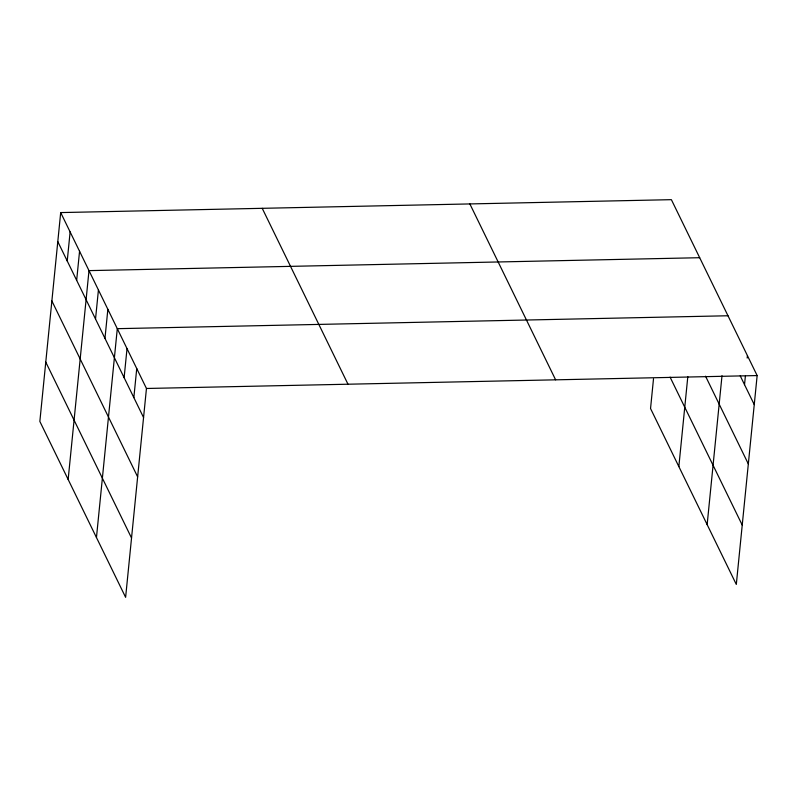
<?xml version="1.0" encoding="UTF-8"?>
<svg xmlns="http://www.w3.org/2000/svg" width="797" height="797" viewBox="0 0 797 797"><rect width="100%" height="100%" fill="white"/><g stroke="black" fill="none" stroke-linecap="round" stroke-linejoin="round"><path stroke-width="1.2" d="M60.692 212.58L39.85 421.434L125.617 597.332L146.459 388.478L60.692 212.58L671.383 199.668L757.15 375.566L736.308 584.42L650.541 408.522L653.5 378.854M67.227 260.978L70.126 231.927M76.661 280.325L79.561 251.274M68.153 479.475L88.995 270.621L699.686 257.71M95.53 319.019L98.429 289.978M104.965 338.366L107.864 309.326M96.457 537.527L117.298 328.673L727.99 315.761M124.123 377.658L127.022 348.608M133.846 397.593L136.745 368.543M678.845 466.564L687.811 376.662M707.148 524.615L722.002 375.716M744.528 384.682L745.374 376.204M747.188 358.052L747.427 355.631M146.459 388.478L757.15 375.566M740.214 375.815L754.251 404.617M705.544 376.194L748.333 463.954M670.088 377.13L742.226 525.084M469.861 203.932L555.619 379.83M262.223 208.316L347.99 384.214M57.792 241.621L143.56 417.528M51.875 300.957L137.642 476.865M45.768 362.097L131.535 537.995"/></g></svg>
